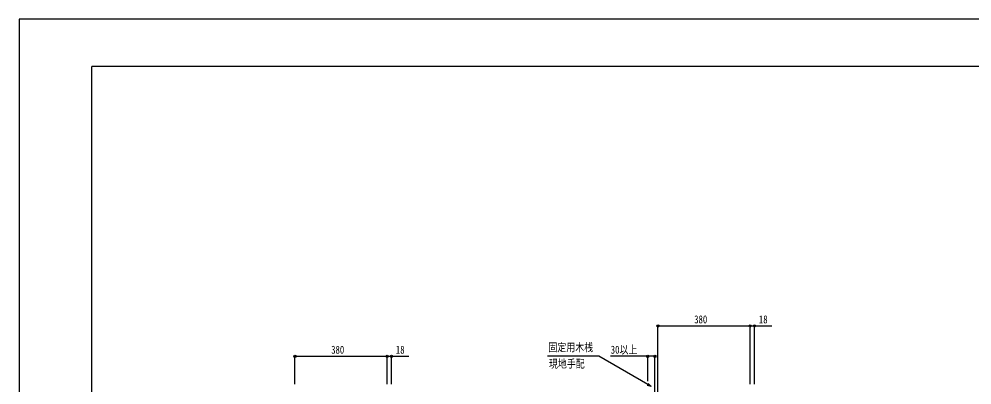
# Model space of a CAD drawing. Units: millimetres, scale not verified. Extents: x -4205 to 4205, y -2970 to 2970.
# Drawn here: x -4205 to -278, y 1463 to 2970 of the extents above; entities that cross this region are included whole.
import ezdxf
from ezdxf.enums import TextEntityAlignment as Align

# ---------------------------------------------------------------- set-up
doc = ezdxf.new("R2010")
doc.units = ezdxf.units.MM
doc.header["$LTSCALE"] = 20
for name, color, linetype in [('0-5_YKK_D', 6, 'Continuous'), ('0-6_YKK_ZWAK', 7, 'Continuous'), ('0-7_YSS_K', 3, 'Continuous')]:
    doc.layers.add(name, color=color, linetype=linetype)
doc.styles.add('ＭＳ ゴシック', font='')
doc.styles.get('ＭＳ ゴシック').set_extended_font_data('MS Gothic')

msp = doc.modelspace()

# ---------------------------------------------------------------- linework, layer by layer
at = {"layer": '0-5_YKK_D'}
for p, q in [((-1571.98, 1466), (-1571.98, 1707)), ((-1571.98, 1706), (-1191.98, 1706)), ((-1191.98, 1466), (-1191.98, 1707)), ((-1191.98, 1466), (-1191.98, 1707)), ((-1173.98, 1466), (-1173.98, 1707)), ((-3067.98, 1466), (-3067.98, 1582)), ((-3067.98, 1581), (-2687.98, 1581)), ((-2687.98, 1466), (-2687.98, 1582)), ((-2687.98, 1466), (-2687.98, 1582)), ((-2669.98, 1466), (-2669.98, 1582)), ((-1614.48, 1479.19), (-1614.48, 1582)), ((-1584.48, 1479.19), (-1584.48, 1582))]:
    msp.add_line(p, q, dxfattribs=at)
for points in [[(-1191.98, 1706), (-1173.98, 1706), (-1102.58, 1706)], [(-2687.98, 1581), (-2669.98, 1581), (-2598.58, 1581)], [(-1599.48, 1456), (-1614.2, 1464.5), (-1815.99, 1581), (-2027.4, 1581)], [(-1584.48, 1581), (-1614.48, 1581), (-1767.48, 1581)], [(-1611.93, 1468.45), (-1599.48, 1456), (-1616.48, 1460.56)]]:
    msp.add_lwpolyline(points, dxfattribs=at)
for centre in [(-1571.98, 1706), (-1191.98, 1706), (-1191.98, 1706), (-1173.98, 1706), (-3067.98, 1581), (-2687.98, 1581), (-2687.98, 1581), (-2669.98, 1581), (-1614.48, 1581), (-1584.48, 1581)]:
    msp.add_circle(centre, 4.25, dxfattribs=at)
at = {"layer": '0-6_YKK_ZWAK'}
for p in [(3895.02, 2775), (-3904.98, -2525)]:
    msp.add_line(p, (-3904.98, 2775), dxfattribs=at)
msp.add_lwpolyline([(-4205, -2970), (4205, -2970), (4205, 2970), (-4205, 2970)], close=True, dxfattribs=at)
at = {"layer": '0-7_YSS_K'}
for p, q in [((-1584.48, -804), (-1584.48, 1539.81)), ((-1571.98, -804), (-1571.98, 1539.81))]:
    msp.add_line(p, q, dxfattribs=at)

# ---------------------------------------------------------------- texts
at = {"layer": '0-5_YKK_D', "style": 'ＭＳ ゴシック', "width": 0.8}
for s, p in [('380', (-1422.78, 1706.8)), ('18', (-1156.18, 1706.8)), ('380', (-2918.78, 1581.8)), ('18', (-2652.18, 1581.8)), ('固定用木桟', (-2023.83, 1591.5)), ('30以上', (-1766.68, 1581.8)), ('現地手配', (-2021.43, 1524))]:
    msp.add_text(s, height=32.99, dxfattribs=at).set_placement(p, align=Align.BOTTOM_LEFT)

doc.saveas('drawing.dxf')
